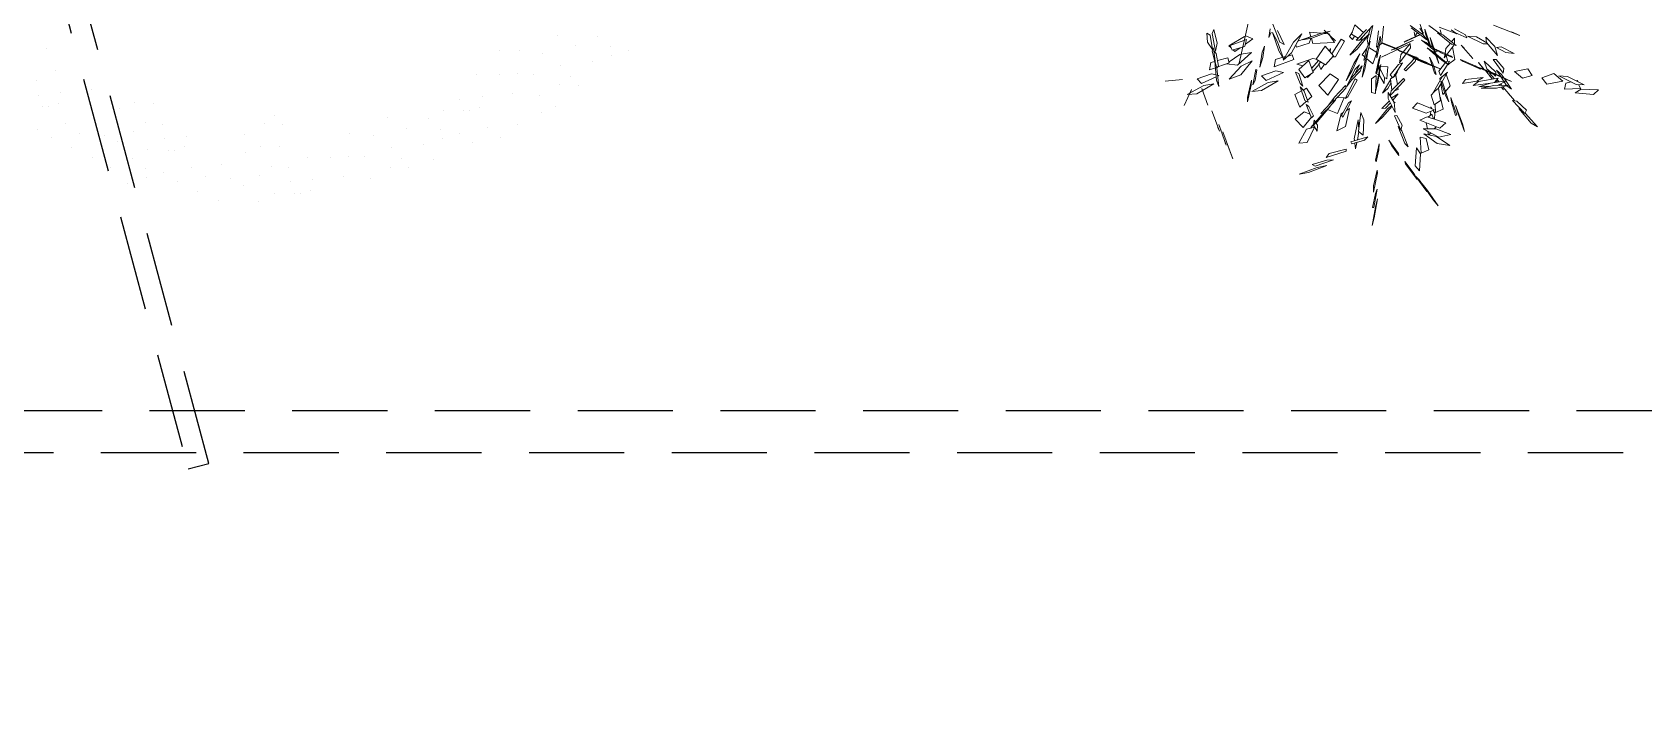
# Model space of a CAD drawing. Header units: metres. Extents: x 42 to 199, y -121 to 268.
# Drawn here: x 98.956 to 102.768, y -53.696 to -52.103 of the extents above; entities that cross this region are included whole.
import ezdxf

# ---------------------------------------------------------------- set-up
doc = ezdxf.new("R2010")
doc.units = ezdxf.units.M
doc.header["$LTSCALE"] = 0.3
doc.linetypes.add('HIDDEN', pattern=[0.375, 0.25, -0.125])
doc.layers.get('0').update_dxf_attribs({"color": 8})
doc.layers.add('A-Hidden-Above', color=8, linetype='HIDDEN')
doc.layers.add('A-LANDSCAPE', color=8, linetype='Continuous', lineweight=5)
doc.layers.add('DA HOUSE ARCH LAYOUT', color=8, linetype='Continuous', lineweight=9)

# ---------------------------------------------------------------- blocks, each defined once
blk = doc.blocks.new('MUSTER_0')
at = {"color": 8, "linetype": 'Continuous', "transparency": 33554585}
for p, q in [((6.3643, -0.8778), (6.3643, -0.8778)), ((6.3728, -0.9468), (6.3728, -0.9468)), ((6.4033, -0.9303), (6.4033, -0.9303)), ((6.3508, -1.0043), (6.3508, -1.0043)), ((6.4473, -0.9908), (6.4473, -0.9908)), ((6.5493, -1.0133), (6.5493, -1.0133)), ((6.4118, -1.0718), (6.4118, -1.0718)), ((6.5268, -1.0523), (6.5268, -1.0523)), ((6.5693, -1.0808), (6.5693, -1.0808)), ((6.6528, -1.0668), (6.6528, -1.0668)), ((6.4998, -1.1013), (6.4998, -1.1013)), ((6.6328, -1.1383), (6.6328, -1.1383)), ((6.6923, -1.1123), (6.6923, -1.1123)), ((6.3973, -1.1493), (6.3973, -1.1493)), ((6.4788, -1.1798), (6.4788, -1.1798)), ((6.5648, -1.1858), (6.5648, -1.1858)), ((6.7638, -1.1818), (6.7638, -1.1818)), ((6.4993, -1.2658), (6.4993, -1.2658)), ((6.5813, -1.2438), (6.5813, -1.2438)), ((6.6598, -1.2358), (6.6598, -1.2358)), ((6.8288, -1.2253), (6.8288, -1.2253)), ((6.6068, -1.3063), (6.6068, -1.3063)), ((6.8113, -1.2838), (6.8113, -1.2838)), ((6.8793, -1.3188), (6.8793, -1.3188)), ((6.5218, -1.3358), (6.5218, -1.3358)), ((6.6353, -1.3868), (6.6353, -1.3868)), ((6.7078, -1.3393), (6.7078, -1.3393)), ((6.7478, -1.3353), (6.7478, -1.3353)), ((6.7723, -1.3678), (6.7723, -1.3678)), ((6.7803, -1.3888), (6.7803, -1.3888)), ((6.8643, -1.3778), (6.8643, -1.3778)), ((6.7433, -1.4168), (6.7433, -1.4168)), ((6.8728, -1.4468), (6.8728, -1.4468)), ((6.9033, -1.4303), (6.9033, -1.4303)), ((6.9903, -1.4373), (6.9903, -1.4373)), ((6.8033, -1.4608), (6.8033, -1.4608)), ((6.8508, -1.5043), (6.8508, -1.5043)), ((6.9473, -1.4908), (6.9473, -1.4908)), ((7.0268, -1.5523), (7.0268, -1.5523)), ((7.0493, -1.5133), (7.0493, -1.5133)), ((6.9118, -1.5718), (6.9118, -1.5718)), ((6.9998, -1.6013), (6.9998, -1.6013)), ((7.0693, -1.5808), (7.0693, -1.5808)), ((6.8973, -1.6493), (6.8973, -1.6493)), ((6.9788, -1.6798), (6.9788, -1.6798)), ((7.0648, -1.6858), (7.0648, -1.6858)), ((7.1328, -1.6383), (7.1328, -1.6383)), ((7.0813, -1.7438), (7.0813, -1.7438)), ((7.1598, -1.7358), (7.1598, -1.7358)), ((6.9993, -1.7658), (6.9993, -1.7658)), ((7.1068, -1.8063), (7.1068, -1.8063)), ((7.2078, -1.8393), (7.2078, -1.8393)), ((7.2478, -1.8353), (7.2478, -1.8353)), ((7.2723, -1.8678), (7.2723, -1.8678)), ((7.1353, -1.8868), (7.1353, -1.8868)), ((7.2433, -1.9168), (7.2433, -1.9168)), ((7.2803, -1.8888), (7.2803, -1.8888)), ((7.1948, -1.9388), (7.1948, -1.9388)), ((7.3033, -1.9608), (7.3033, -1.9608)), ((7.0268, -2.0523), (7.0268, -2.0523)), ((7.0493, -2.0133), (7.0493, -2.0133)), ((7.1318, -1.9968), (7.1318, -1.9968)), ((7.2103, -2.0038), (7.2103, -2.0038)), ((7.2563, -2.0328), (7.2563, -2.0328)), ((7.3508, -2.0043), (7.3508, -2.0043)), ((7.0693, -2.0808), (7.0693, -2.0808)), ((7.1528, -2.0668), (7.1528, -2.0668)), ((7.1923, -2.1123), (7.1923, -2.1123)), ((7.3118, -2.0783), (7.3118, -2.0783)), ((7.1328, -2.1383), (7.1328, -2.1383)), ((7.3043, -2.1313), (7.3043, -2.1313)), ((7.3973, -2.1493), (7.3973, -2.1493)), ((7.2638, -2.1818), (7.2638, -2.1818)), ((7.3288, -2.2253), (7.3288, -2.2253)), ((7.3903, -2.2353), (7.3903, -2.2353)), ((7.3113, -2.2838), (7.3113, -2.2838)), ((7.2078, -2.3393), (7.2078, -2.3393)), ((7.2478, -2.3353), (7.2478, -2.3353)), ((7.3793, -2.3188), (7.3793, -2.3188)), ((7.2433, -2.4168), (7.2433, -2.4168)), ((7.2723, -2.3678), (7.2723, -2.3678)), ((7.2803, -2.3888), (7.2803, -2.3888)), ((7.3643, -2.3778), (7.3643, -2.3778)), ((7.1948, -2.4388), (7.1948, -2.4388)), ((7.3033, -2.4608), (7.3033, -2.4608)), ((7.3728, -2.4468), (7.3728, -2.4468)), ((7.4033, -2.4303), (7.4033, -2.4303)), ((7.1318, -2.4968), (7.1318, -2.4968)), ((7.2103, -2.5038), (7.2103, -2.5038)), ((7.2563, -2.5328), (7.2563, -2.5328)), ((7.3508, -2.5043), (7.3508, -2.5043)), ((7.4473, -2.4908), (7.4473, -2.4908)), ((7.1528, -2.5668), (7.1528, -2.5668)), ((7.3118, -2.5783), (7.3118, -2.5783)), ((7.4118, -2.5718), (7.4118, -2.5718)), ((7.1923, -2.6123), (7.1923, -2.6123)), ((7.3043, -2.6313), (7.3043, -2.6313)), ((7.3973, -2.6493), (7.3973, -2.6493)), ((7.2638, -2.6818), (7.2638, -2.6818)), ((7.1598, -2.7358), (7.1598, -2.7358)), ((7.3288, -2.7253), (7.3288, -2.7253)), ((7.3903, -2.7353), (7.3903, -2.7353)), ((7.2078, -2.8393), (7.2078, -2.8393)), ((7.2478, -2.8353), (7.2478, -2.8353)), ((7.3113, -2.7838), (7.3113, -2.7838)), ((7.3793, -2.8188), (7.3793, -2.8188)), ((7.1353, -2.8868), (7.1353, -2.8868)), ((7.2723, -2.8678), (7.2723, -2.8678)), ((7.2803, -2.8888), (7.2803, -2.8888)), ((7.3643, -2.8778), (7.3643, -2.8778)), ((7.0683, -2.9448), (7.0683, -2.9448)), ((7.1948, -2.9388), (7.1948, -2.9388)), ((7.2433, -2.9168), (7.2433, -2.9168))]:
    blk.add_line(p, q, dxfattribs=at)
blk = doc.blocks.new('02PTRX29')
at = {"color": 8, "linetype": 'Continuous', "transparency": 33554572}
for p, q in [((0.0296, -0.1473), (0.0763, -0.3536)), ((0.0763, -0.3536), (0.03, -0.1473)), ((-0.1213, -0.3218), (-0.1146, -0.3017)), ((-0.1968, -0.3127), (-0.2252, -0.3239)), ((-0.2252, -0.3239), (-0.2163, -0.3201)), ((-0.1983, -0.3357), (-0.1886, -0.3255)), ((-0.1784, -0.3254), (-0.1898, -0.3318)), ((-0.1886, -0.3255), (-0.1894, -0.3314)), ((-0.1858, -0.333), (-0.1689, -0.3246)), ((-0.1689, -0.3246), (-0.1784, -0.3254)), ((-0.1552, -0.3207), (-0.1681, -0.3263)), ((-0.1681, -0.3263), (-0.1666, -0.3231)), ((-0.1666, -0.3231), (-0.1548, -0.3169)), ((-0.1575, -0.3222), (-0.1385, -0.3149)), ((-0.1512, -0.3179), (-0.1575, -0.3222)), ((-0.1423, -0.3231), (-0.1567, -0.3345)), ((-0.155, -0.3328), (-0.1548, -0.3269)), ((-0.1548, -0.3269), (-0.1518, -0.3306)), ((-0.1366, -0.3209), (-0.1518, -0.3331)), ((-0.1423, -0.3231), (-0.1366, -0.3209)), ((-0.141, -0.3227), (-0.1395, -0.3177)), ((-0.1273, -0.3131), (-0.1397, -0.3221)), ((-0.1287, -0.3259), (-0.1357, -0.3455)), ((-0.1311, -0.3349), (-0.1287, -0.3259)), ((-0.1296, -0.336), (-0.1232, -0.3172)), ((-0.1239, -0.3222), (-0.1287, -0.3366)), ((-0.1252, -0.3285), (-0.1084, -0.3155)), ((-0.1213, -0.3232), (-0.1252, -0.3285)), ((-0.1239, -0.3222), (-0.1232, -0.3172)), ((-0.1211, -0.3212), (-0.122, -0.3209)), ((-0.122, -0.3209), (-0.1213, -0.3215)), ((-0.1072, -0.313), (-0.1213, -0.3232)), ((-0.1178, -0.3159), (-0.1213, -0.3218)), ((-0.1213, -0.3215), (-0.1211, -0.3215)), ((-0.1205, -0.3213), (-0.1211, -0.3213)), ((-0.1211, -0.3215), (-0.1197, -0.3221)), ((-0.1195, -0.322), (-0.1205, -0.3213)), ((-0.1197, -0.3221), (-0.1195, -0.322)), ((-0.118, -0.323), (-0.1008, -0.3309)), ((-0.1023, -0.3298), (-0.1177, -0.3227)), ((-0.1154, -0.3209), (-0.1123, -0.3244)), ((-0.1123, -0.3244), (-0.1116, -0.3201)), ((-0.0769, -0.332), (-0.0786, -0.3139)), ((-0.0759, -0.3273), (-0.0753, -0.3246)), ((-0.0715, -0.3479), (-0.0759, -0.3273)), ((-0.0753, -0.3246), (-0.0717, -0.3412)), ((-0.0732, -0.3187), (-0.0712, -0.3364)), ((-0.0674, -0.3132), (-0.063, -0.3327)), ((-0.0531, -0.3288), (-0.0668, -0.3134)), ((-0.0628, -0.3228), (-0.0647, -0.3159)), ((-0.0636, -0.3221), (-0.0556, -0.3293)), ((-0.0503, -0.3384), (-0.0636, -0.3221)), ((-0.0628, -0.3234), (-0.0613, -0.3283)), ((-0.0613, -0.3283), (-0.0624, -0.3337)), ((-0.0605, -0.3173), (-0.0493, -0.3289)), ((-0.0478, -0.3126), (-0.0573, -0.3208)), ((-0.0565, -0.3251), (-0.0543, -0.3285)), ((-0.0543, -0.3285), (-0.0537, -0.3283)), ((-0.0514, -0.3269), (-0.0442, -0.3226)), ((-0.0442, -0.3226), (-0.0478, -0.3126)), ((-0.0476, -0.3246), (-0.0454, -0.328)), ((-0.0454, -0.3199), (-0.0421, -0.325)), ((-0.0421, -0.325), (-0.0454, -0.328)), ((-0.037, -0.3301), (-0.0334, -0.3277)), ((-0.0334, -0.3277), (-0.0232, -0.3436)), ((-0.015, -0.3182), (-0.0273, -0.3297)), ((-0.026, -0.3313), (-0.0216, -0.3245)), ((-0.0216, -0.3242), (-0.0201, -0.3221)), ((-0.0216, -0.3245), (-0.0216, -0.3242)), ((-0.0019, -0.3268), (-0.0214, -0.3194)), ((-0.0214, -0.3194), (-0.011, -0.3216)), ((-0.0201, -0.3221), (-0.0192, -0.3221)), ((-0.0192, -0.3221), (-0.0154, -0.3218)), ((-0.0118, -0.3215), (0.0008, -0.3204)), ((-0.011, -0.3216), (0.0082, -0.3287)), ((-0.0013, -0.327), (-0.0028, -0.3323)), ((0.0082, -0.3287), (-0.0019, -0.3268)), ((-0.0008, -0.325), (-0.0009, -0.3249)), ((-0.0009, -0.3249), (-0.0009, -0.3254)), ((0.0131, -0.3301), (-0.0009, -0.3249)), ((0.0008, -0.3204), (-0.0008, -0.325)), ((0.0009, -0.3322), (-0.0006, -0.3271)), ((0.0178, -0.3309), (0.0089, -0.3221)), ((0.0089, -0.3221), (0.0201, -0.3425)), ((0.0279, -0.3336), (0.0349, -0.3184)), ((0.04, -0.3118), (0.0324, -0.3312)), ((0.0406, -0.3207), (0.0338, -0.3402)), ((0.0406, -0.3207), (0.0351, -0.3306)), ((0.0419, -0.3202), (0.0442, -0.326)), ((0.0429, -0.3166), (0.0442, -0.326)), ((0.0691, -0.3241), (0.0617, -0.3273)), ((0.0617, -0.3273), (0.0695, -0.3331)), ((0.0702, -0.3355), (0.0683, -0.3282)), ((0.0683, -0.3282), (0.0706, -0.329)), ((0.0691, -0.3241), (0.0698, -0.3247)), ((0.0873, -0.3349), (0.0706, -0.3251)), ((0.1, -0.3321), (0.1034, -0.3173)), ((0.1053, -0.3217), (0.1017, -0.3408)), ((0.1034, -0.3173), (0.1053, -0.3217)), ((0.1074, -0.3234), (0.1047, -0.3389)), ((0.1108, -0.3213), (0.1074, -0.3234)), ((0.1108, -0.3213), (0.1103, -0.3312)), ((-0.2049, -0.336), (-0.219, -0.3431)), ((-0.219, -0.3431), (-0.2101, -0.3422)), ((-0.2101, -0.3422), (-0.2, -0.3368)), ((-0.2, -0.3368), (-0.2049, -0.336)), ((-0.1894, -0.3314), (-0.201, -0.3455)), ((-0.1983, -0.3357), (-0.201, -0.3455)), ((-0.1905, -0.3327), (-0.1858, -0.333)), ((-0.1622, -0.3341), (-0.1746, -0.3487)), ((-0.1653, -0.3375), (-0.1622, -0.3341)), ((-0.1567, -0.3345), (-0.1518, -0.3331)), ((-0.1529, -0.3359), (-0.1554, -0.3497)), ((-0.155, -0.3331), (-0.155, -0.3328)), ((-0.1469, -0.344), (-0.1545, -0.3339)), ((-0.1529, -0.3475), (-0.1408, -0.3425)), ((-0.1514, -0.3459), (-0.1529, -0.3475)), ((-0.1351, -0.3389), (-0.1514, -0.3459)), ((-0.1507, -0.3321), (-0.1455, -0.3379)), ((-0.1351, -0.344), (-0.149, -0.3555)), ((-0.1459, -0.3455), (-0.1478, -0.3518)), ((-0.1463, -0.3447), (-0.144, -0.3478)), ((-0.1448, -0.3431), (-0.1455, -0.3379)), ((-0.144, -0.3478), (-0.1448, -0.3441)), ((-0.1359, -0.3456), (-0.1418, -0.3507)), ((-0.1408, -0.3425), (-0.1351, -0.3389)), ((-0.138, -0.3538), (-0.1311, -0.3349)), ((-0.1357, -0.3455), (-0.138, -0.3538)), ((-0.1366, -0.3406), (-0.133, -0.3378)), ((-0.1351, -0.3414), (-0.1366, -0.3406)), ((-0.1351, -0.3414), (-0.134, -0.3406)), ((-0.1256, -0.3371), (-0.1347, -0.3449)), ((-0.1334, -0.3425), (-0.1342, -0.3431)), ((-0.1256, -0.3371), (-0.1334, -0.3425)), ((-0.133, -0.3397), (-0.129, -0.3365)), ((-0.1319, -0.337), (-0.1294, -0.335)), ((-0.1287, -0.3366), (-0.1296, -0.336)), ((-0.1287, -0.3361), (-0.1195, -0.3289)), ((-0.1245, -0.3313), (-0.1279, -0.3339)), ((-0.1245, -0.3313), (-0.1195, -0.3289)), ((-0.1239, -0.3522), (-0.1047, -0.3446)), ((-0.0941, -0.3393), (-0.1159, -0.3481)), ((-0.1131, -0.3478), (-0.0962, -0.3408)), ((-0.1047, -0.3446), (-0.1127, -0.3484)), ((-0.1027, -0.3325), (-0.111, -0.3288)), ((-0.111, -0.3288), (-0.0924, -0.3378)), ((-0.1074, -0.3323), (-0.1078, -0.337)), ((-0.1034, -0.3431), (-0.1078, -0.337)), ((-0.0998, -0.3416), (-0.1074, -0.3323)), ((-0.1053, -0.3335), (-0.0765, -0.3471)), ((-0.0945, -0.3384), (-0.1053, -0.3335)), ((-0.0958, -0.3531), (-0.103, -0.3436)), ((-0.092, -0.3375), (-0.1027, -0.3325)), ((-0.1008, -0.3309), (-0.1023, -0.3298)), ((-0.0992, -0.3421), (-0.0972, -0.3445)), ((-0.0972, -0.3445), (-0.0958, -0.3531)), ((-0.0962, -0.3408), (-0.0941, -0.3393)), ((-0.0949, -0.3394), (-0.0765, -0.332)), ((-0.092, -0.3375), (-0.0949, -0.3394)), ((-0.0939, -0.3388), (-0.0945, -0.3384)), ((-0.0776, -0.3316), (-0.092, -0.3375)), ((-0.0917, -0.3382), (-0.0871, -0.3397)), ((-0.0871, -0.3397), (-0.0911, -0.3379)), ((-0.0765, -0.3471), (-0.0869, -0.3423)), ((-0.0765, -0.332), (-0.0776, -0.3316)), ((-0.0767, -0.3326), (-0.0769, -0.3321)), ((-0.0746, -0.3342), (-0.0767, -0.3326)), ((-0.0717, -0.3645), (-0.0755, -0.3449)), ((-0.0755, -0.3449), (-0.0738, -0.3497)), ((-0.0712, -0.3364), (-0.0732, -0.3351)), ((-0.0717, -0.3412), (-0.0715, -0.3479)), ((-0.0715, -0.3422), (-0.063, -0.3368)), ((-0.0672, -0.3542), (-0.0715, -0.3422)), ((-0.0615, -0.3352), (-0.0643, -0.3298)), ((-0.0643, -0.3298), (-0.0622, -0.3399)), ((-0.0624, -0.3392), (-0.0588, -0.3599)), ((-0.0624, -0.3392), (-0.0594, -0.3487)), ((-0.0577, -0.3504), (-0.0615, -0.3352)), ((-0.0611, -0.3373), (-0.0558, -0.3445)), ((-0.0558, -0.3445), (-0.0586, -0.3469)), ((-0.0556, -0.3293), (-0.0425, -0.345)), ((-0.0452, -0.3613), (-0.0533, -0.3435)), ((-0.0533, -0.3435), (-0.0467, -0.354)), ((-0.0493, -0.3289), (-0.0531, -0.3288)), ((-0.0425, -0.345), (-0.0503, -0.3384)), ((-0.0273, -0.3469), (-0.037, -0.3301)), ((-0.0028, -0.3323), (-0.026, -0.3313)), ((-0.0161, -0.3355), (-0.0249, -0.3456)), ((-0.0163, -0.3552), (-0.0249, -0.3456)), ((-0.0218, -0.338), (-0.0203, -0.3403)), ((-0.0214, -0.3416), (-0.0218, -0.338)), ((-0.0066, -0.3494), (-0.0161, -0.3355)), ((0.0146, -0.3364), (0.0009, -0.3322)), ((0.0146, -0.3364), (0.0154, -0.3342)), ((0.0176, -0.3498), (0.0192, -0.3445)), ((0.0281, -0.3493), (0.0178, -0.3309)), ((0.0237, -0.3459), (0.0192, -0.3445)), ((0.0201, -0.3425), (0.029, -0.3505)), ((0.0324, -0.3312), (0.0279, -0.3336)), ((0.0281, -0.3497), (0.0351, -0.3306)), ((0.0338, -0.3402), (0.0281, -0.3497)), ((0.049, -0.3355), (0.0507, -0.3474)), ((0.049, -0.3355), (0.0514, -0.3417)), ((0.0514, -0.3417), (0.0541, -0.3578)), ((0.078, -0.3557), (0.063, -0.3421)), ((0.063, -0.3421), (0.074, -0.3441)), ((0.0702, -0.3355), (0.0723, -0.3363)), ((0.0706, -0.329), (0.0708, -0.3292)), ((0.0708, -0.3292), (0.071, -0.3292)), ((0.071, -0.3292), (0.0713, -0.3293)), ((0.0713, -0.3293), (0.086, -0.3345)), ((0.0723, -0.3363), (0.0725, -0.3363)), ((0.0729, -0.3364), (0.0839, -0.3397)), ((0.074, -0.3441), (0.0742, -0.3441)), ((0.0755, -0.3442), (0.0744, -0.3441)), ((0.075, -0.337), (0.0808, -0.3412)), ((0.0755, -0.3442), (0.0871, -0.3522)), ((0.0827, -0.3394), (0.0808, -0.3412)), ((0.0839, -0.3397), (0.086, -0.3345)), ((0.0848, -0.3373), (0.0873, -0.3349)), ((0.0983, -0.3567), (0.101, -0.3432)), ((0.1, -0.3321), (0.1017, -0.3408)), ((0.1036, -0.3404), (0.101, -0.3432)), ((0.1036, -0.3404), (0.1015, -0.3542)), ((0.1051, -0.3408), (0.1025, -0.3518)), ((0.104, -0.3371), (0.103, -0.3411)), ((0.1051, -0.3408), (0.104, -0.3371)), ((0.1103, -0.3312), (0.1047, -0.3389)), ((-0.2385, -0.3667), (-0.2336, -0.3597)), ((-0.2336, -0.3597), (-0.2192, -0.3624)), ((-0.2192, -0.3624), (-0.2281, -0.3698)), ((-0.2084, -0.3702), (-0.1894, -0.3613)), ((-0.208, -0.3594), (-0.1996, -0.3497)), ((-0.2072, -0.3642), (-0.208, -0.3594)), ((-0.1964, -0.3497), (-0.2072, -0.3642)), ((-0.2, -0.3611), (-0.2053, -0.3656)), ((-0.2046, -0.3678), (-0.2, -0.3611)), ((-0.1996, -0.3497), (-0.1964, -0.3497)), ((-0.1869, -0.3516), (-0.1992, -0.3631)), ((-0.1992, -0.3631), (-0.1992, -0.3654)), ((-0.1799, -0.3579), (-0.1979, -0.3661)), ((-0.1894, -0.3613), (-0.1979, -0.3647)), ((-0.1956, -0.3707), (-0.1881, -0.3616)), ((-0.1941, -0.3632), (-0.1898, -0.3595)), ((-0.1869, -0.3516), (-0.1898, -0.3595)), ((-0.1898, -0.3616), (-0.1846, -0.3593)), ((-0.1869, -0.3603), (-0.1808, -0.353)), ((-0.181, -0.3535), (-0.1869, -0.3603)), ((-0.1846, -0.3593), (-0.1799, -0.3579)), ((-0.1634, -0.3516), (-0.1827, -0.36)), ((-0.177, -0.3564), (-0.1827, -0.36)), ((-0.1808, -0.353), (-0.181, -0.3535)), ((-0.177, -0.3564), (-0.1615, -0.3498)), ((-0.1746, -0.3487), (-0.1744, -0.3485)), ((-0.1615, -0.3498), (-0.1634, -0.3516)), ((-0.1554, -0.3497), (-0.1486, -0.3546)), ((-0.1459, -0.3518), (-0.1497, -0.3516)), ((-0.1497, -0.3516), (-0.1478, -0.3546)), ((-0.149, -0.3555), (-0.1418, -0.3507)), ((-0.1484, -0.3538), (-0.1486, -0.3546)), ((-0.1478, -0.3546), (-0.1478, -0.3547)), ((-0.1478, -0.3547), (-0.1399, -0.367)), ((-0.1414, -0.374), (-0.1473, -0.3632)), ((-0.1473, -0.3632), (-0.1418, -0.3683)), ((-0.1455, -0.3526), (-0.1459, -0.3518)), ((-0.1452, -0.353), (-0.138, -0.3623)), ((-0.1399, -0.367), (-0.138, -0.3623)), ((-0.1214, -0.3527), (-0.1397, -0.3597)), ((-0.1397, -0.3597), (-0.1285, -0.3547)), ((-0.1351, -0.3656), (-0.1326, -0.357)), ((-0.1281, -0.3473), (-0.1336, -0.3641)), ((-0.1313, -0.3531), (-0.1325, -0.3565)), ((-0.1313, -0.3531), (-0.1281, -0.3473)), ((-0.1239, -0.3522), (-0.1292, -0.3551)), ((-0.1285, -0.3547), (-0.1099, -0.3478)), ((-0.1245, -0.3532), (-0.1139, -0.3489)), ((-0.1214, -0.3527), (-0.1099, -0.3478)), ((-0.1159, -0.3481), (-0.1154, -0.3488)), ((-0.1129, -0.3479), (-0.1139, -0.3468)), ((-0.1137, -0.3481), (-0.1139, -0.3468)), ((-0.1139, -0.3489), (-0.1135, -0.3488)), ((-0.1135, -0.3492), (-0.1135, -0.3488)), ((-0.1135, -0.3493), (-0.1135, -0.3492)), ((-0.1127, -0.3518), (-0.1135, -0.3493)), ((-0.1127, -0.3518), (-0.1027, -0.3619)), ((-0.1125, -0.3483), (-0.101, -0.3604)), ((-0.101, -0.3604), (-0.1027, -0.3619)), ((-0.089, -0.3688), (-0.0991, -0.3533)), ((-0.0991, -0.3533), (-0.0947, -0.3549)), ((-0.0947, -0.3549), (-0.086, -0.3661)), ((-0.0915, -0.3671), (-0.0939, -0.3629)), ((-0.0939, -0.3629), (-0.0903, -0.3666)), ((-0.0833, -0.3575), (-0.0757, -0.3569)), ((-0.0824, -0.3703), (-0.0833, -0.3575)), ((-0.0797, -0.369), (-0.0751, -0.3602)), ((-0.0723, -0.3757), (-0.0759, -0.3551)), ((-0.0759, -0.3551), (-0.0736, -0.3642)), ((-0.0757, -0.3569), (-0.0755, -0.3569)), ((-0.0755, -0.3569), (-0.074, -0.3566)), ((-0.0732, -0.3566), (-0.075, -0.3597)), ((-0.0732, -0.3566), (-0.0742, -0.3627)), ((-0.0738, -0.3575), (-0.074, -0.3566)), ((-0.0738, -0.3497), (-0.0706, -0.3645)), ((-0.0734, -0.358), (-0.0727, -0.3598)), ((-0.0609, -0.3488), (-0.0672, -0.3542)), ((-0.0594, -0.3487), (-0.0558, -0.3686)), ((-0.0592, -0.35), (-0.0577, -0.3504)), ((-0.0588, -0.3599), (-0.0558, -0.3686)), ((-0.056, -0.3566), (-0.0435, -0.3699)), ((-0.0537, -0.3623), (-0.056, -0.3566)), ((-0.044, -0.3721), (-0.0537, -0.3623)), ((-0.048, -0.3603), (-0.0531, -0.3554)), ((-0.0531, -0.3554), (-0.048, -0.3652)), ((-0.0389, -0.3789), (-0.048, -0.3603)), ((-0.0467, -0.354), (-0.0387, -0.3721)), ((-0.0387, -0.3721), (-0.0452, -0.3613)), ((-0.0239, -0.3469), (-0.0273, -0.3469)), ((-0.0163, -0.3552), (-0.0066, -0.3494)), ((-0.0154, -0.3546), (-0.0116, -0.3603)), ((-0.0116, -0.3603), (-0.0093, -0.3545)), ((-0.0093, -0.3545), (-0.0112, -0.3522)), ((-0.011, -0.3521), (-0.0108, -0.3527)), ((-0.0028, -0.3624), (-0.0095, -0.3547)), ((-0.0089, -0.3508), (-0.0017, -0.359)), ((-0.003, -0.3485), (-0.0068, -0.3494)), ((-0.0013, -0.3579), (-0.0034, -0.357)), ((-0.0032, -0.3636), (0.0013, -0.3509)), ((-0.003, -0.3485), (0.0142, -0.3547)), ((0.0013, -0.3509), (0.0121, -0.3604)), ((0.0059, -0.3694), (0.0121, -0.3604)), ((0.0142, -0.3547), (0.0078, -0.3566)), ((0.0156, -0.3632), (0.0108, -0.3755)), ((0.0123, -0.3647), (0.0156, -0.3632)), ((0.0387, -0.3574), (0.0176, -0.3498)), ((0.0268, -0.3466), (0.0372, -0.3495)), ((0.029, -0.3505), (0.0283, -0.3494)), ((0.0368, -0.3619), (0.0287, -0.3636)), ((0.0522, -0.3671), (0.0368, -0.3619)), ((0.0372, -0.3495), (0.0387, -0.3574)), ((0.0541, -0.3578), (0.0507, -0.3474)), ((0.0573, -0.3608), (0.0583, -0.3603)), ((0.0573, -0.3608), (0.0592, -0.3721)), ((0.0583, -0.3603), (0.0615, -0.3769)), ((0.0621, -0.3512), (0.0746, -0.366)), ((0.0742, -0.3567), (0.0621, -0.3512)), ((0.0742, -0.3567), (0.0869, -0.3709)), ((0.0763, -0.3536), (0.0765, -0.3536)), ((0.0898, -0.3542), (0.078, -0.3557)), ((0.0884, -0.3478), (0.0869, -0.3531)), ((0.0991, -0.3575), (0.0869, -0.3531)), ((0.0994, -0.3509), (0.0884, -0.3478)), ((0.1002, -0.359), (0.0979, -0.3785)), ((0.0983, -0.3567), (0.1002, -0.3586)), ((0.1025, -0.3514), (0.1002, -0.359)), ((0.1006, -0.3719), (0.1025, -0.3514)), ((0.108, -0.3607), (0.1017, -0.3585)), ((0.1019, -0.3517), (0.1023, -0.3517)), ((0.1023, -0.3517), (0.1023, -0.3518)), ((0.1023, -0.3518), (0.1065, -0.3528)), ((0.108, -0.3607), (0.1065, -0.3528)), ((-0.2941, -0.3767), (-0.2763, -0.368)), ((-0.2856, -0.3766), (-0.2941, -0.3767)), ((-0.2886, -0.3767), (-0.2903, -0.3807)), ((-0.2873, -0.3734), (-0.2867, -0.3723)), ((-0.2858, -0.3727), (-0.2867, -0.3723)), ((-0.267, -0.3671), (-0.2856, -0.3766)), ((-0.2746, -0.3751), (-0.2803, -0.3738)), ((-0.2763, -0.368), (-0.267, -0.3671)), ((-0.2746, -0.3751), (-0.2731, -0.3815)), ((-0.2712, -0.3728), (-0.2617, -0.3648)), ((-0.2539, -0.3761), (-0.2712, -0.3728)), ((-0.2617, -0.3648), (-0.2486, -0.3694)), ((-0.2486, -0.3694), (-0.2539, -0.3761)), ((-0.2281, -0.3698), (-0.2385, -0.3667)), ((-0.207, -0.379), (-0.2194, -0.3937)), ((-0.1979, -0.3647), (-0.2163, -0.3732)), ((-0.2084, -0.3702), (-0.2163, -0.3732)), ((-0.2161, -0.3814), (-0.2103, -0.3728)), ((-0.2112, -0.3779), (-0.2161, -0.3814)), ((-0.2137, -0.3772), (-0.2002, -0.3805)), ((-0.197, -0.3775), (-0.2137, -0.3772)), ((-0.2051, -0.3686), (-0.2108, -0.3774)), ((-0.2106, -0.3726), (-0.201, -0.3775)), ((-0.1937, -0.375), (-0.2106, -0.3726)), ((-0.2103, -0.3727), (-0.2085, -0.3703)), ((-0.2103, -0.3728), (-0.2103, -0.3727)), ((-0.208, -0.3694), (-0.2053, -0.3656)), ((-0.2053, -0.3794), (-0.2076, -0.3822)), ((-0.2059, -0.38), (-0.2076, -0.3822)), ((-0.2059, -0.38), (-0.2053, -0.3794)), ((-0.2044, -0.3759), (-0.2057, -0.3774)), ((-0.2029, -0.3765), (-0.2038, -0.3775)), ((-0.2038, -0.3775), (-0.203, -0.3765)), ((-0.2006, -0.3713), (-0.2027, -0.3738)), ((-0.1979, -0.3745), (-0.2017, -0.3698)), ((-0.2017, -0.3698), (-0.1808, -0.3733)), ((-0.201, -0.3741), (-0.1996, -0.3724)), ((-0.1996, -0.3724), (-0.2008, -0.3741)), ((-0.2002, -0.3805), (-0.1835, -0.3805)), ((-0.1992, -0.3699), (-0.1996, -0.3703)), ((-0.1992, -0.3654), (-0.1992, -0.3659)), ((-0.1992, -0.3659), (-0.1991, -0.3675)), ((-0.1991, -0.3675), (-0.197, -0.3657)), ((-0.1979, -0.3661), (-0.1985, -0.3655)), ((-0.1979, -0.3705), (-0.1926, -0.3642)), ((-0.1972, -0.3697), (-0.1979, -0.3705)), ((-0.197, -0.3775), (-0.1835, -0.3805)), ((-0.1928, -0.3674), (-0.1956, -0.3707)), ((-0.1812, -0.3791), (-0.1939, -0.3783)), ((-0.1937, -0.375), (-0.1812, -0.3791)), ((-0.175, -0.3774), (-0.1937, -0.3751)), ((-0.1666, -0.3713), (-0.1858, -0.3688)), ((-0.1858, -0.3688), (-0.1789, -0.3729)), ((-0.1808, -0.3733), (-0.175, -0.3774)), ((-0.1789, -0.3729), (-0.1634, -0.3755)), ((-0.1634, -0.3755), (-0.1666, -0.3713)), ((-0.1461, -0.3655), (-0.1503, -0.3779)), ((-0.1454, -0.3839), (-0.1503, -0.3779)), ((-0.1423, -0.375), (-0.1488, -0.3951)), ((-0.1455, -0.3891), (-0.1404, -0.3729)), ((-0.145, -0.3655), (-0.1391, -0.3699)), ((-0.1404, -0.3729), (-0.1423, -0.375)), ((-0.1402, -0.3759), (-0.1423, -0.3872)), ((-0.1418, -0.3683), (-0.1323, -0.3848)), ((-0.1374, -0.3808), (-0.141, -0.3746)), ((-0.1378, -0.3804), (-0.14, -0.3936)), ((-0.1391, -0.3699), (-0.1397, -0.3722)), ((-0.1351, -0.3656), (-0.1336, -0.3641)), ((-0.1015, -0.3719), (-0.1002, -0.3699)), ((-0.086, -0.3882), (-0.1015, -0.3719)), ((-0.1002, -0.3699), (-0.0869, -0.3832)), ((-0.0945, -0.3819), (-0.0941, -0.3798)), ((-0.0936, -0.3766), (-0.0918, -0.3669)), ((-0.0918, -0.3669), (-0.0862, -0.3703)), ((-0.086, -0.3661), (-0.0884, -0.3691)), ((-0.0879, -0.3689), (-0.088, -0.3688)), ((-0.0877, -0.3695), (-0.0879, -0.3689)), ((-0.0862, -0.3703), (-0.0877, -0.3826)), ((-0.0867, -0.3751), (-0.0833, -0.3807)), ((-0.0776, -0.3858), (-0.0863, -0.3716)), ((-0.0797, -0.3691), (-0.0824, -0.3703)), ((-0.0795, -0.3755), (-0.0797, -0.369)), ((-0.0746, -0.3669), (-0.0795, -0.3755)), ((-0.0746, -0.3669), (-0.0744, -0.3646)), ((-0.0746, -0.3667), (-0.074, -0.3665)), ((-0.0736, -0.3642), (-0.07, -0.3841)), ((-0.0704, -0.3648), (-0.0734, -0.3662)), ((-0.0723, -0.3757), (-0.07, -0.3841)), ((-0.0706, -0.3645), (-0.0717, -0.3645)), ((-0.0658, -0.3703), (-0.071, -0.3669)), ((-0.071, -0.3669), (-0.07, -0.3861)), ((-0.0708, -0.3645), (-0.0704, -0.3648)), ((-0.0657, -0.385), (-0.0658, -0.3703)), ((-0.0484, -0.3704), (-0.0505, -0.3719)), ((-0.0505, -0.3719), (-0.0404, -0.3899)), ((-0.0374, -0.3914), (-0.0484, -0.3704)), ((-0.0435, -0.3699), (-0.044, -0.3721)), ((-0.044, -0.3721), (-0.0389, -0.3789)), ((-0.0381, -0.3777), (-0.0383, -0.3804)), ((-0.0383, -0.3804), (-0.0252, -0.3947)), ((-0.0256, -0.3904), (-0.0381, -0.3777)), ((-0.0304, -0.3713), (-0.0213, -0.3651)), ((-0.0304, -0.3713), (-0.019, -0.3879)), ((-0.0093, -0.3774), (-0.0213, -0.3651)), ((-0.019, -0.3879), (-0.0093, -0.3774)), ((0.0059, -0.3694), (-0.0032, -0.3636)), ((0.004, -0.3803), (-0.0017, -0.3894)), ((-0.0004, -0.3656), (0.0028, -0.3691)), ((0.0028, -0.3691), (0.0017, -0.3669)), ((0.0076, -0.3824), (0.004, -0.3803)), ((0.0059, -0.3938), (0.0108, -0.3791)), ((0.0108, -0.3791), (0.0065, -0.3837)), ((0.0078, -0.3783), (0.0123, -0.3647)), ((0.0108, -0.3755), (0.0078, -0.3783)), ((0.0473, -0.3722), (0.0287, -0.3636)), ((0.0342, -0.3726), (0.0524, -0.3831)), ((0.045, -0.3742), (0.0342, -0.3726)), ((0.0628, -0.3841), (0.045, -0.3742)), ((0.0473, -0.3722), (0.0522, -0.3671)), ((0.0592, -0.3721), (0.0615, -0.3769)), ((0.0672, -0.3904), (0.063, -0.3717)), ((0.0634, -0.3771), (0.063, -0.3717)), ((0.0634, -0.3771), (0.0674, -0.395)), ((0.0746, -0.366), (0.0869, -0.3709)), ((0.0979, -0.3669), (0.0992, -0.3666)), ((0.0979, -0.3669), (0.0991, -0.3675)), ((0.0979, -0.3785), (0.1006, -0.3719)), ((0.1008, -0.3683), (0.1165, -0.3755)), ((0.101, -0.3662), (0.1061, -0.3652)), ((0.1142, -0.3775), (0.1034, -0.3759)), ((0.1216, -0.3864), (0.1034, -0.3759)), ((0.1061, -0.3652), (0.1214, -0.3704)), ((0.1142, -0.3775), (0.1321, -0.3874)), ((0.1165, -0.3755), (0.1214, -0.3704)), ((0.137, -0.3713), (0.1558, -0.3729)), ((0.1558, -0.3729), (0.1556, -0.3729)), ((-0.3095, -0.3823), (-0.2911, -0.3814)), ((-0.304, -0.3871), (-0.3095, -0.3823)), ((-0.2846, -0.3855), (-0.304, -0.3871)), ((-0.2911, -0.3814), (-0.2846, -0.3855)), ((-0.2731, -0.3815), (-0.2903, -0.3807)), ((-0.2323, -0.4039), (-0.2218, -0.3944)), ((-0.2173, -0.3937), (-0.2306, -0.4076)), ((-0.2218, -0.3944), (-0.2173, -0.3937)), ((-0.2127, -0.3858), (-0.2194, -0.3937)), ((-0.1509, -0.3904), (-0.1573, -0.4092)), ((-0.1516, -0.3955), (-0.1562, -0.4099)), ((-0.1516, -0.3955), (-0.1509, -0.3904)), ((-0.1455, -0.3891), (-0.1488, -0.3951)), ((-0.1423, -0.3872), (-0.1444, -0.3851)), ((-0.14, -0.3907), (-0.1429, -0.4029)), ((-0.1397, -0.3905), (-0.14, -0.3907)), ((-0.14, -0.3936), (-0.1332, -0.3984)), ((-0.1323, -0.3848), (-0.1374, -0.3808)), ((-0.1345, -0.4065), (-0.1342, -0.3979)), ((-0.1154, -0.3963), (-0.1334, -0.4037)), ((-0.13, -0.388), (-0.1332, -0.3842)), ((-0.1332, -0.3984), (-0.13, -0.388)), ((-0.1154, -0.3963), (-0.1099, -0.402)), ((-0.0907, -0.3834), (-0.0945, -0.3819)), ((-0.0882, -0.3905), (-0.0945, -0.3866)), ((-0.0888, -0.3933), (-0.0945, -0.3866)), ((-0.0837, -0.3917), (-0.0913, -0.4066)), ((-0.0913, -0.4066), (-0.0901, -0.3957)), ((-0.0903, -0.3963), (-0.0911, -0.3955)), ((-0.0903, -0.3966), (-0.0911, -0.3955)), ((-0.0901, -0.3957), (-0.0837, -0.385)), ((-0.0882, -0.3905), (-0.0877, -0.3914)), ((-0.0869, -0.3832), (-0.086, -0.3882)), ((-0.0862, -0.3962), (-0.0808, -0.402)), ((-0.085, -0.3941), (-0.077, -0.4023)), ((-0.0837, -0.385), (-0.0837, -0.3917)), ((-0.0833, -0.3807), (-0.0776, -0.3858)), ((-0.07, -0.3861), (-0.0657, -0.385)), ((-0.0351, -0.4117), (-0.0444, -0.3939)), ((-0.0444, -0.3939), (-0.041, -0.3962)), ((-0.041, -0.3962), (-0.0336, -0.4099)), ((-0.0404, -0.3899), (-0.0374, -0.3914)), ((-0.0292, -0.4075), (-0.0366, -0.3905)), ((-0.0287, -0.3909), (-0.0366, -0.3905)), ((-0.0222, -0.3963), (-0.0273, -0.3932)), ((-0.0273, -0.3932), (-0.0209, -0.4006)), ((-0.0239, -0.3953), (-0.0256, -0.3904)), ((-0.0254, -0.3912), (-0.0186, -0.4001)), ((-0.0114, -0.4077), (-0.0222, -0.3963)), ((0.0028, -0.3934), (-0.0017, -0.3894)), ((0.0065, -0.3837), (0.0021, -0.3956)), ((0.0021, -0.3956), (0.0059, -0.3938)), ((0.0042, -0.3947), (0.0112, -0.4008)), ((0.0163, -0.3874), (0.0093, -0.3834)), ((0.0112, -0.4008), (0.0163, -0.3874)), ((0.0524, -0.3831), (0.0628, -0.3841)), ((0.0672, -0.3904), (0.0674, -0.395)), ((0.1163, -0.3809), (0.1099, -0.3987)), ((0.1321, -0.3874), (0.1216, -0.3864)), ((0.1273, -0.3819), (0.1353, -0.399)), ((0.129, -0.386), (0.1273, -0.3819)), ((-0.2309, -0.4071), (-0.244, -0.4219)), ((-0.2239, -0.4023), (-0.2374, -0.4179)), ((-0.2306, -0.4076), (-0.2323, -0.4039)), ((-0.2309, -0.4071), (-0.2309, -0.4071)), ((-0.2285, -0.4055), (-0.2239, -0.4023)), ((-0.1588, -0.4081), (-0.1657, -0.4271)), ((-0.1634, -0.4187), (-0.1562, -0.3991)), ((-0.1562, -0.3991), (-0.1588, -0.4081)), ((-0.1573, -0.4092), (-0.1562, -0.4099)), ((-0.1457, -0.4176), (-0.1256, -0.4111)), ((-0.1429, -0.4029), (-0.1345, -0.4065)), ((-0.1178, -0.4148), (-0.1393, -0.4235)), ((-0.1321, -0.4043), (-0.1338, -0.4071)), ((-0.1338, -0.4071), (-0.1336, -0.4137)), ((-0.1334, -0.4037), (-0.1247, -0.4071)), ((-0.1306, -0.4085), (-0.1323, -0.4133)), ((-0.1296, -0.4006), (-0.1309, -0.4028)), ((-0.1268, -0.4115), (-0.1306, -0.4085)), ((-0.1296, -0.4006), (-0.1296, -0.4022)), ((-0.1294, -0.4053), (-0.129, -0.4098)), ((-0.1256, -0.4111), (-0.1178, -0.4148)), ((-0.1247, -0.4071), (-0.1099, -0.402)), ((-0.0987, -0.4203), (-0.093, -0.4099)), ((-0.0968, -0.4243), (-0.0905, -0.4103)), ((-0.0905, -0.4103), (-0.093, -0.4099)), ((-0.0879, -0.3996), (-0.0778, -0.4117)), ((-0.0875, -0.3989), (-0.0831, -0.4025)), ((-0.0831, -0.4025), (-0.0702, -0.4182)), ((-0.077, -0.4023), (-0.0808, -0.402)), ((-0.0702, -0.4182), (-0.0778, -0.4117)), ((-0.0545, -0.4065), (-0.0575, -0.4143)), ((-0.0575, -0.4143), (-0.0569, -0.4309)), ((-0.052, -0.427), (-0.0545, -0.4065)), ((-0.0514, -0.4144), (-0.0524, -0.4247)), ((-0.0474, -0.4349), (-0.0514, -0.4144)), ((-0.0421, -0.4023), (-0.038, -0.4215)), ((-0.0421, -0.4023), (-0.0391, -0.4043)), ((-0.0332, -0.4079), (-0.0355, -0.4065)), ((-0.0336, -0.4099), (-0.0351, -0.4117)), ((-0.0285, -0.4262), (-0.0332, -0.4079)), ((-0.0186, -0.4034), (-0.0292, -0.4075)), ((-0.0139, -0.4071), (-0.0211, -0.4004)), ((-0.0211, -0.4004), (-0.0076, -0.4165)), ((-0.0008, -0.4227), (-0.0139, -0.4071)), ((-0.0131, -0.4082), (-0.0114, -0.4077)), ((-0.0042, -0.4149), (-0.0057, -0.4171)), ((-0.0042, -0.4149), (-0.0036, -0.4194)), ((0.0013, -0.4), (-0.0034, -0.4101)), ((-0.0034, -0.4101), (-0.0015, -0.4123)), ((-0.0015, -0.4123), (0.0044, -0.398)), ((-0.0013, -0.4115), (0.0074, -0.4227)), ((0.0063, -0.406), (0, -0.4085)), ((0.0044, -0.398), (0.0013, -0.4)), ((0.0161, -0.4136), (0.0063, -0.406)), ((0.0074, -0.4227), (0.0161, -0.4136)), ((0.1055, -0.4049), (0.0975, -0.4267)), ((0.1055, -0.4049), (0.1053, -0.4055)), ((0.1099, -0.3987), (0.1099, -0.3986)), ((0.1351, -0.3989), (0.1353, -0.399)), ((-0.2374, -0.4179), (-0.244, -0.4219)), ((-0.1657, -0.4271), (-0.1634, -0.4187)), ((-0.151, -0.4301), (-0.1349, -0.4241)), ((-0.1383, -0.4332), (-0.151, -0.4301)), ((-0.1499, -0.4421), (-0.1355, -0.4323)), ((-0.1393, -0.4235), (-0.1457, -0.4176)), ((-0.1214, -0.4241), (-0.1383, -0.4332)), ((-0.122, -0.4294), (-0.1362, -0.4399)), ((-0.1355, -0.4323), (-0.122, -0.4294)), ((-0.1351, -0.4219), (-0.1332, -0.4241)), ((-0.1349, -0.4241), (-0.1214, -0.4241)), ((-0.1294, -0.4284), (-0.1275, -0.4306)), ((-0.1262, -0.4266), (-0.1269, -0.4305)), ((-0.1245, -0.4176), (-0.1258, -0.4241)), ((-0.1051, -0.4435), (-0.0983, -0.4263)), ((-0.0945, -0.4216), (-0.1015, -0.4397)), ((-0.0987, -0.4203), (-0.0975, -0.4254)), ((-0.0945, -0.4216), (-0.0983, -0.4263)), ((-0.0569, -0.4309), (-0.052, -0.427)), ((-0.052, -0.427), (-0.0522, -0.4271)), ((-0.0522, -0.4271), (-0.0507, -0.4361)), ((-0.0285, -0.4262), (-0.038, -0.4215)), ((-0.0063, -0.4179), (-0.0078, -0.4203)), ((-0.0074, -0.4267), (-0.0078, -0.4203)), ((-0.0076, -0.4165), (-0.0008, -0.4227)), ((-0.0034, -0.4203), (-0.0074, -0.4267)), ((0.004, -0.4243), (-0.0046, -0.4223)), ((-0.0046, -0.4223), (0.0034, -0.4389)), ((-0.0036, -0.4203), (-0.0034, -0.4203)), ((0.004, -0.4243), (0.0121, -0.4396)), ((0.0937, -0.4272), (0.0831, -0.4564)), ((0.0981, -0.4195), (0.0901, -0.4415)), ((0.0981, -0.4195), (0.0956, -0.4262)), ((0.0991, -0.4227), (0.0975, -0.4267)), ((-0.1362, -0.4399), (-0.1499, -0.4421)), ((-0.1275, -0.4467), (-0.1247, -0.4344)), ((-0.1192, -0.4502), (-0.1275, -0.4467)), ((-0.1247, -0.4344), (-0.1182, -0.4329)), ((-0.1182, -0.4329), (-0.1192, -0.4502)), ((-0.1142, -0.4445), (-0.1184, -0.4509)), ((-0.1142, -0.4445), (-0.1127, -0.4638)), ((-0.1015, -0.4397), (-0.1051, -0.4435)), ((-0.0875, -0.4424), (-0.0953, -0.4528)), ((-0.0947, -0.4506), (-0.0843, -0.4364)), ((-0.0843, -0.4364), (-0.0875, -0.4424)), ((-0.074, -0.4402), (-0.0738, -0.4468)), ((-0.0702, -0.4576), (-0.074, -0.4402)), ((-0.0738, -0.4468), (-0.071, -0.4596)), ((-0.0438, -0.438), (-0.0619, -0.4327)), ((-0.0619, -0.4327), (-0.0583, -0.4364)), ((-0.0583, -0.4364), (-0.0446, -0.4402)), ((-0.0501, -0.4389), (-0.0488, -0.4457)), ((-0.048, -0.4394), (-0.0488, -0.4457)), ((-0.0474, -0.4349), (-0.0478, -0.437)), ((-0.0438, -0.438), (-0.0446, -0.4402)), ((-0.0385, -0.4459), (-0.0203, -0.4507)), ((-0.0385, -0.4482), (-0.0385, -0.4459)), ((-0.0171, -0.4547), (-0.0385, -0.4482)), ((0.0121, -0.4396), (0.0034, -0.4389)), ((0.0901, -0.4373), (0.0831, -0.4564)), ((0.0901, -0.4415), (0.0911, -0.439)), ((-0.1175, -0.4693), (-0.1184, -0.4509)), ((-0.1127, -0.4638), (-0.1175, -0.4693)), ((-0.115, -0.4786), (-0.1025, -0.4616)), ((-0.1015, -0.4591), (-0.1118, -0.4725)), ((-0.1025, -0.4616), (-0.1015, -0.4591)), ((-0.0953, -0.4528), (-0.0947, -0.4506)), ((-0.0702, -0.4576), (-0.071, -0.4596)), ((-0.025, -0.4574), (-0.0178, -0.4577)), ((-0.0055, -0.464), (-0.025, -0.4574)), ((-0.0171, -0.4547), (-0.0203, -0.4507)), ((-0.0178, -0.4577), (-0.0023, -0.4623)), ((-0.0178, -0.4634), (-0.0074, -0.4657)), ((0.0017, -0.4709), (-0.0178, -0.4634)), ((-0.0074, -0.4657), (0.0118, -0.4726)), ((-0.0023, -0.4623), (-0.0055, -0.464)), ((-0.1321, -0.5002), (-0.1201, -0.483)), ((-0.1258, -0.4902), (-0.1201, -0.483)), ((-0.1135, -0.4753), (-0.1251, -0.4915)), ((-0.1214, -0.4848), (-0.1169, -0.4788)), ((-0.1169, -0.4788), (-0.1135, -0.4753)), ((-0.1118, -0.4725), (-0.115, -0.4786)), ((-0.0719, -0.4686), (-0.0723, -0.4712)), ((-0.0679, -0.492), (-0.0723, -0.4712)), ((-0.0719, -0.4686), (-0.0681, -0.4852)), ((0.0118, -0.4726), (0.0017, -0.4709)), ((-0.1374, -0.5068), (-0.1258, -0.4902)), ((-0.1321, -0.5002), (-0.1374, -0.5068)), ((-0.1251, -0.4915), (-0.1258, -0.4912)), ((-0.0723, -0.4992), (-0.07, -0.5082)), ((-0.0723, -0.4992), (-0.0687, -0.5198)), ((-0.0719, -0.4889), (-0.0702, -0.4936)), ((-0.0719, -0.4889), (-0.0683, -0.5084)), ((-0.0702, -0.4936), (-0.067, -0.5084)), ((-0.0681, -0.4852), (-0.0679, -0.492)), ((-0.07, -0.5082), (-0.0664, -0.528)), ((-0.0683, -0.5084), (-0.067, -0.5084)), ((-0.0687, -0.5198), (-0.0664, -0.528))]:
    blk.add_line(p, q, dxfattribs=at)
blk = doc.blocks.new('SCREEN')
at = {"layer": 'A-Hidden-Above', "color": 8, "ltscale": 3}
for points in [[(198.8527, -151.3873), (199.2751, -152.9611), (199.3234, -152.9481), (198.901, -151.3743)], [(209.756, -152.8231), (209.756, -152.9231), (185.446, -152.9231), (185.3461, -152.8231)]]:
    blk.add_lwpolyline(points, close=True, dxfattribs=at)
blk.add_lwpolyline([(209.756, -153.523), (209.756, -152.9231), (185.446, -152.9231), (185.446, -172.9831), (193.436, -172.9831), (193.436, -168.9831)], dxfattribs=at)
blk = doc.blocks.new('DA HOUSE ARCH LAYOUT')
at = {"layer": 'A-Hidden-Above', "color": 8, "ltscale": 0.25}
blk.add_blockref('SCREEN', (-197.0961, 160.4531), dxfattribs=at)
at = {"layer": 'A-LANDSCAPE', "color": 8, "lineweight": 35, "transparency": 33554457}
for name, p, xscale, yscale, zscale, rotation in [('MUSTER_0', (5.0503, 12.0968), 0.6306893141900022, 0.6306893141900022, 0.6306893141900022, 251.0061319040827), ('02PTRX29', (4.8324, 9.2305), -2.203045860934945, 2.203045860934944, 2.203045860934944, 359.9999999999996)]:
    blk.add_blockref(name, p, dxfattribs=dict(at, xscale=xscale, yscale=yscale, zscale=zscale, rotation=rotation))

msp = doc.modelspace()

# ---------------------------------------------------------------- block references
at = {"layer": 'DA HOUSE ARCH LAYOUT'}
msp.add_blockref('DA HOUSE ARCH LAYOUT', (97.1462, -60.628), dxfattribs=at)

doc.saveas('drawing.dxf')
